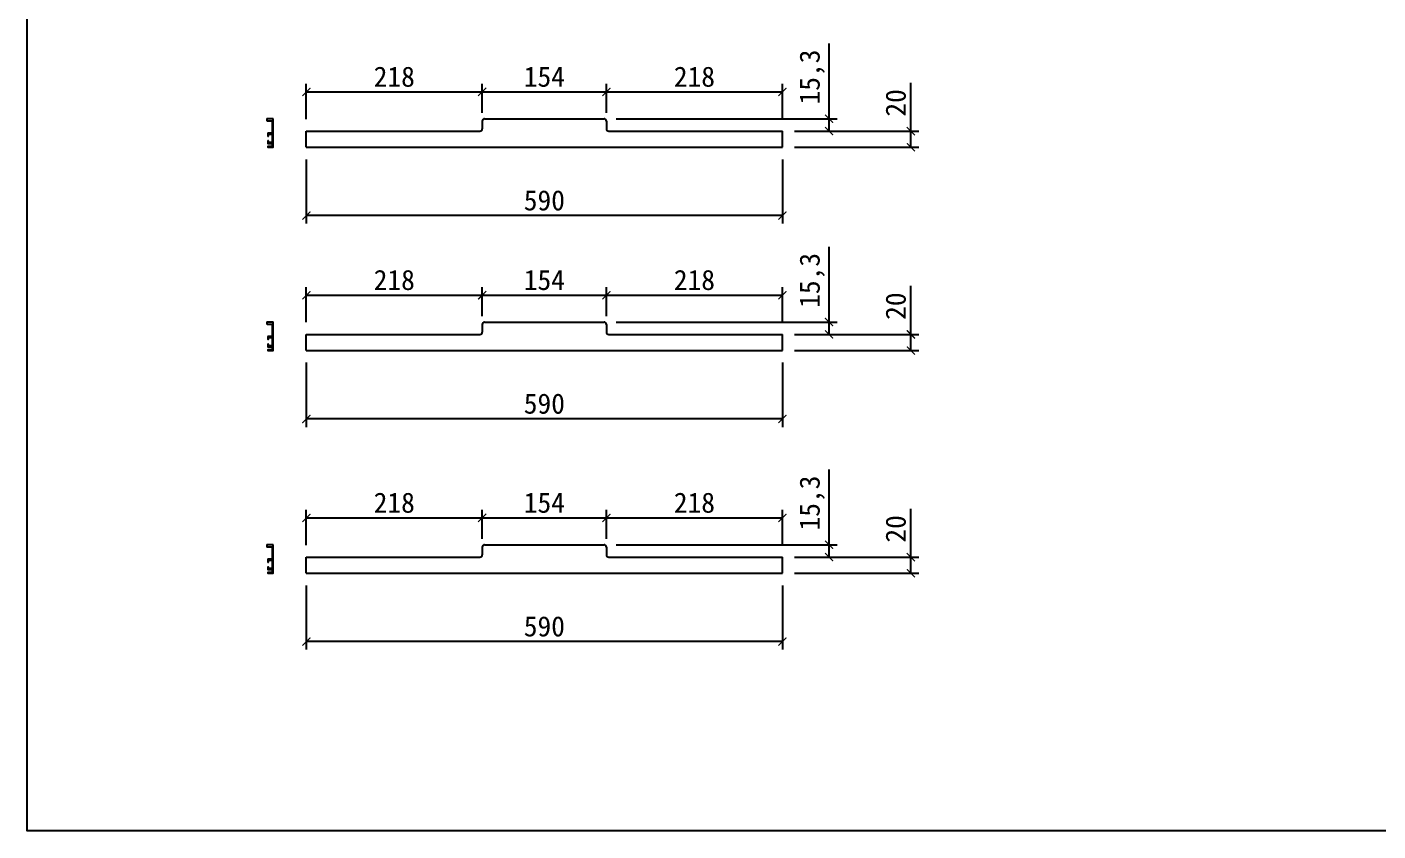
# Model space of a CAD drawing. Header units: millimetres. Extents: x -44117 to 256353, y -2095463 to 65325.
# Drawn here: x 112694 to 114368, y -90058 to -89062 of the extents above; entities that cross this region are included whole.
import ezdxf

# ---------------------------------------------------------------- set-up
doc = ezdxf.new("R2010")
doc.units = ezdxf.units.MM
doc.header["$LTSCALE"] = 10
doc.dimstyles.new('ISO-25', dxfattribs={"dimtxt": 2.5, "dimasz": 2.5, "dimexe": 1, "dimexo": 1, "dimtad": 1, "dimtxsty": 'Standard', "dimblk": 'ARCHTICK', "dimcen": 2.5, "dimadec": 0, "dimazin": 0, "dimtfac": 1, "dimtmove": 0, "dimatfit": 3, "dimfxl": 0, "dimarcsym": 0})

# ---------------------------------------------------------------- blocks, each defined once
blk = doc.blocks.new('_ArchTick')
at = {"color": 0, "linetype": 'ByBlock', "const_width": 0.15}
blk.add_lwpolyline([(-0.5, -0.5), (0.5, 0.5)], dxfattribs=at)
blk = doc.blocks.new('*D2566')
at = {"color": 0, "lineweight": -2}
for p, q in [((113257.9, -89163.5), (113257.9, -89132.2)), ((113257.9, -89142.2), (113411.9, -89142.2)), ((113411.9, -89163.5), (113411.9, -89132.2))]:
    blk.add_line(p, q, dxfattribs=at)
at = {"layer": 'Defpoints', "color": 0}
for p in [(113411.9, -89142.2), (113257.9, -89178.5), (113411.9, -89178.5)]:
    blk.add_point(p, dxfattribs=at)
at = {"color": 0, "lineweight": -2, "xscale": 10, "yscale": 10, "zscale": 10, "rotation": 180}
blk.add_blockref('_ArchTick', (113257.9, -89142.2), dxfattribs=at)
at = {"color": 0, "lineweight": -2, "xscale": 10, "yscale": 10, "zscale": 10}
blk.add_blockref('_ArchTick', (113411.9, -89142.2), dxfattribs=at)
at = {"color": 0, "insert": (113334.9, -89123.5), "char_height": 25, "attachment_point": 5}
blk.add_mtext('154', dxfattribs=at)
blk = doc.blocks.new('*D2567')
at = {"color": 0, "lineweight": -2}
for p, q in [((113039.9, -89225.8), (113039.9, -89305.4)), ((113629.9, -89225.8), (113629.9, -89305.4)), ((113629.9, -89295.4), (113039.9, -89295.4))]:
    blk.add_line(p, q, dxfattribs=at)
at = {"layer": 'Defpoints', "color": 0}
for p in [(113039.9, -89210.8), (113629.9, -89210.8), (113039.9, -89295.4)]:
    blk.add_point(p, dxfattribs=at)
at = {"color": 0, "lineweight": -2, "xscale": 10, "yscale": 10, "zscale": 10, "rotation": 180}
blk.add_blockref('_ArchTick', (113039.9, -89295.4), dxfattribs=at)
at = {"color": 0, "lineweight": -2, "xscale": 10, "yscale": 10, "zscale": 10}
blk.add_blockref('_ArchTick', (113629.9, -89295.4), dxfattribs=at)
at = {"color": 0, "insert": (113334.9, -89276.7), "char_height": 25, "attachment_point": 5}
blk.add_mtext('590', dxfattribs=at)
blk = doc.blocks.new('*D2568')
at = {"color": 0, "lineweight": -2}
for p, q in [((113687.7, -89175.5), (113687.7, -89082.1)), ((113423.9, -89175.5), (113697.7, -89175.5)), ((113687.7, -89190.8), (113687.7, -89175.5)), ((113644.9, -89190.8), (113697.7, -89190.8))]:
    blk.add_line(p, q, dxfattribs=at)
at = {"layer": 'Defpoints', "color": 0}
for p in [(113408.9, -89175.5), (113687.7, -89175.5), (113629.9, -89190.8)]:
    blk.add_point(p, dxfattribs=at)
at = {"color": 0, "lineweight": -2, "xscale": 10, "yscale": 10, "zscale": 10}
for p, rotation in [((113687.7, -89175.5), 90), ((113687.7, -89190.8), 270)]:
    blk.add_blockref('_ArchTick', p, dxfattribs=dict(at, rotation=rotation))
at = {"color": 0, "insert": (113666.9, -89123.8), "char_height": 25, "attachment_point": 5, "rotation": 90}
blk.add_mtext('15,3', dxfattribs=at)
blk = doc.blocks.new('*D2569')
at = {"color": 0, "lineweight": -2}
for p, q in [((113789.2, -89190.8), (113789.2, -89130.8)), ((113644.9, -89190.8), (113799.2, -89190.8)), ((113789.2, -89210.8), (113789.2, -89190.8)), ((113644.9, -89210.8), (113799.2, -89210.8))]:
    blk.add_line(p, q, dxfattribs=at)
at = {"layer": 'Defpoints', "color": 0}
for p in [(113629.9, -89190.8), (113789.2, -89190.8), (113629.9, -89210.8)]:
    blk.add_point(p, dxfattribs=at)
at = {"color": 0, "lineweight": -2, "xscale": 10, "yscale": 10, "zscale": 10}
for p, rotation in [((113789.2, -89190.8), 90), ((113789.2, -89210.8), 270)]:
    blk.add_blockref('_ArchTick', p, dxfattribs=dict(at, rotation=rotation))
at = {"color": 0, "insert": (113770.5, -89155.8), "char_height": 25, "attachment_point": 5, "rotation": 90}
blk.add_mtext('20', dxfattribs=at)
blk = doc.blocks.new('*D2570')
at = {"color": 0, "lineweight": -2}
for p, q in [((113039.9, -89175.8), (113039.9, -89132.2)), ((113039.9, -89142.2), (113257.9, -89142.2)), ((113257.9, -89168.1), (113257.9, -89132.2))]:
    blk.add_line(p, q, dxfattribs=at)
at = {"layer": 'Defpoints', "color": 0}
for p in [(113257.9, -89142.2), (113039.9, -89190.8), (113257.9, -89183.1)]:
    blk.add_point(p, dxfattribs=at)
at = {"color": 0, "lineweight": -2, "xscale": 10, "yscale": 10, "zscale": 10, "rotation": 180}
blk.add_blockref('_ArchTick', (113039.9, -89142.2), dxfattribs=at)
at = {"color": 0, "lineweight": -2, "xscale": 10, "yscale": 10, "zscale": 10}
blk.add_blockref('_ArchTick', (113257.9, -89142.2), dxfattribs=at)
at = {"color": 0, "insert": (113148.9, -89123.5), "char_height": 25, "attachment_point": 5}
blk.add_mtext('218', dxfattribs=at)
blk = doc.blocks.new('*D2571')
at = {"color": 0, "lineweight": -2}
for p, q in [((113411.9, -89168.1), (113411.9, -89132.2)), ((113411.9, -89142.2), (113629.9, -89142.2)), ((113629.9, -89175.8), (113629.9, -89132.2))]:
    blk.add_line(p, q, dxfattribs=at)
at = {"layer": 'Defpoints', "color": 0}
for p in [(113629.9, -89142.2), (113411.9, -89183.1), (113629.9, -89190.8)]:
    blk.add_point(p, dxfattribs=at)
at = {"color": 0, "lineweight": -2, "xscale": 10, "yscale": 10, "zscale": 10, "rotation": 180}
blk.add_blockref('_ArchTick', (113411.9, -89142.2), dxfattribs=at)
at = {"color": 0, "lineweight": -2, "xscale": 10, "yscale": 10, "zscale": 10}
blk.add_blockref('_ArchTick', (113629.9, -89142.2), dxfattribs=at)
at = {"color": 0, "insert": (113520.9, -89123.5), "char_height": 25, "attachment_point": 5}
blk.add_mtext('218', dxfattribs=at)
blk = doc.blocks.new('*D2572')
at = {"color": 0, "lineweight": -2}
for p, q in [((113257.9, -89415.3), (113257.9, -89384.1)), ((113411.9, -89415.3), (113411.9, -89384.1)), ((113257.9, -89394.1), (113411.9, -89394.1))]:
    blk.add_line(p, q, dxfattribs=at)
at = {"layer": 'Defpoints', "color": 0}
for p in [(113411.9, -89394.1), (113257.9, -89430.3), (113411.9, -89430.3)]:
    blk.add_point(p, dxfattribs=at)
at = {"color": 0, "lineweight": -2, "xscale": 10, "yscale": 10, "zscale": 10, "rotation": 180}
blk.add_blockref('_ArchTick', (113257.9, -89394.1), dxfattribs=at)
at = {"color": 0, "lineweight": -2, "xscale": 10, "yscale": 10, "zscale": 10}
blk.add_blockref('_ArchTick', (113411.9, -89394.1), dxfattribs=at)
at = {"color": 0, "insert": (113334.9, -89375.3), "char_height": 25, "attachment_point": 5}
blk.add_mtext('154', dxfattribs=at)
blk = doc.blocks.new('*D2573')
at = {"color": 0, "lineweight": -2}
for p, q in [((113039.9, -89477.6), (113039.9, -89557.3)), ((113629.9, -89477.6), (113629.9, -89557.3)), ((113629.9, -89547.3), (113039.9, -89547.3))]:
    blk.add_line(p, q, dxfattribs=at)
at = {"layer": 'Defpoints', "color": 0}
for p in [(113039.9, -89462.6), (113629.9, -89462.6), (113039.9, -89547.3)]:
    blk.add_point(p, dxfattribs=at)
at = {"color": 0, "lineweight": -2, "xscale": 10, "yscale": 10, "zscale": 10, "rotation": 180}
blk.add_blockref('_ArchTick', (113039.9, -89547.3), dxfattribs=at)
at = {"color": 0, "lineweight": -2, "xscale": 10, "yscale": 10, "zscale": 10}
blk.add_blockref('_ArchTick', (113629.9, -89547.3), dxfattribs=at)
at = {"color": 0, "insert": (113334.9, -89528.5), "char_height": 25, "attachment_point": 5}
blk.add_mtext('590', dxfattribs=at)
blk = doc.blocks.new('*D2574')
at = {"color": 0, "lineweight": -2}
for p, q in [((113687.7, -89427.3), (113687.7, -89334)), ((113423.9, -89427.3), (113697.7, -89427.3)), ((113644.9, -89442.6), (113697.7, -89442.6)), ((113687.7, -89442.6), (113687.7, -89427.3))]:
    blk.add_line(p, q, dxfattribs=at)
at = {"layer": 'Defpoints', "color": 0}
for p in [(113408.9, -89427.3), (113629.9, -89442.6), (113687.7, -89427.3)]:
    blk.add_point(p, dxfattribs=at)
at = {"color": 0, "lineweight": -2, "xscale": 10, "yscale": 10, "zscale": 10}
for p, rotation in [((113687.7, -89427.3), 90), ((113687.7, -89442.6), 270)]:
    blk.add_blockref('_ArchTick', p, dxfattribs=dict(at, rotation=rotation))
at = {"color": 0, "insert": (113666.9, -89375.7), "char_height": 25, "attachment_point": 5, "rotation": 90}
blk.add_mtext('15,3', dxfattribs=at)
blk = doc.blocks.new('*D2575')
at = {"color": 0, "lineweight": -2}
for p, q in [((113789.2, -89442.6), (113789.2, -89382.6)), ((113644.9, -89442.6), (113799.2, -89442.6)), ((113789.2, -89462.6), (113789.2, -89442.6)), ((113644.9, -89462.6), (113799.2, -89462.6))]:
    blk.add_line(p, q, dxfattribs=at)
at = {"layer": 'Defpoints', "color": 0}
for p in [(113629.9, -89442.6), (113789.2, -89442.6), (113629.9, -89462.6)]:
    blk.add_point(p, dxfattribs=at)
at = {"color": 0, "lineweight": -2, "xscale": 10, "yscale": 10, "zscale": 10}
for p, rotation in [((113789.2, -89442.6), 90), ((113789.2, -89462.6), 270)]:
    blk.add_blockref('_ArchTick', p, dxfattribs=dict(at, rotation=rotation))
at = {"color": 0, "insert": (113770.5, -89407.6), "char_height": 25, "attachment_point": 5, "rotation": 90}
blk.add_mtext('20', dxfattribs=at)
blk = doc.blocks.new('*D2576')
at = {"color": 0, "lineweight": -2}
for p, q in [((113039.9, -89427.6), (113039.9, -89384.1)), ((113257.9, -89420), (113257.9, -89384.1)), ((113039.9, -89394.1), (113257.9, -89394.1))]:
    blk.add_line(p, q, dxfattribs=at)
at = {"layer": 'Defpoints', "color": 0}
for p in [(113257.9, -89394.1), (113039.9, -89442.6), (113257.9, -89435)]:
    blk.add_point(p, dxfattribs=at)
at = {"color": 0, "lineweight": -2, "xscale": 10, "yscale": 10, "zscale": 10, "rotation": 180}
blk.add_blockref('_ArchTick', (113039.9, -89394.1), dxfattribs=at)
at = {"color": 0, "lineweight": -2, "xscale": 10, "yscale": 10, "zscale": 10}
blk.add_blockref('_ArchTick', (113257.9, -89394.1), dxfattribs=at)
at = {"color": 0, "insert": (113148.9, -89375.3), "char_height": 25, "attachment_point": 5}
blk.add_mtext('218', dxfattribs=at)
blk = doc.blocks.new('*D2577')
at = {"color": 0, "lineweight": -2}
for p, q in [((113411.9, -89420), (113411.9, -89384.1)), ((113629.9, -89427.6), (113629.9, -89384.1)), ((113411.9, -89394.1), (113629.9, -89394.1))]:
    blk.add_line(p, q, dxfattribs=at)
at = {"layer": 'Defpoints', "color": 0}
for p in [(113629.9, -89394.1), (113411.9, -89435), (113629.9, -89442.6)]:
    blk.add_point(p, dxfattribs=at)
at = {"color": 0, "lineweight": -2, "xscale": 10, "yscale": 10, "zscale": 10, "rotation": 180}
blk.add_blockref('_ArchTick', (113411.9, -89394.1), dxfattribs=at)
at = {"color": 0, "lineweight": -2, "xscale": 10, "yscale": 10, "zscale": 10}
blk.add_blockref('_ArchTick', (113629.9, -89394.1), dxfattribs=at)
at = {"color": 0, "insert": (113520.9, -89375.3), "char_height": 25, "attachment_point": 5}
blk.add_mtext('218', dxfattribs=at)
blk = doc.blocks.new('*D2578')
at = {"color": 0, "lineweight": -2}
for p, q in [((113257.9, -89691.2), (113257.9, -89659.9)), ((113411.9, -89691.2), (113411.9, -89659.9)), ((113257.9, -89669.9), (113411.9, -89669.9))]:
    blk.add_line(p, q, dxfattribs=at)
at = {"layer": 'Defpoints', "color": 0}
for p in [(113411.9, -89669.9), (113257.9, -89706.2), (113411.9, -89706.2)]:
    blk.add_point(p, dxfattribs=at)
at = {"color": 0, "lineweight": -2, "xscale": 10, "yscale": 10, "zscale": 10, "rotation": 180}
blk.add_blockref('_ArchTick', (113257.9, -89669.9), dxfattribs=at)
at = {"color": 0, "lineweight": -2, "xscale": 10, "yscale": 10, "zscale": 10}
blk.add_blockref('_ArchTick', (113411.9, -89669.9), dxfattribs=at)
at = {"color": 0, "insert": (113334.9, -89651.2), "char_height": 25, "attachment_point": 5}
blk.add_mtext('154', dxfattribs=at)
blk = doc.blocks.new('*D2579')
at = {"color": 0, "lineweight": -2}
for p, q in [((113039.9, -89753.5), (113039.9, -89833.1)), ((113629.9, -89753.5), (113629.9, -89833.1)), ((113629.9, -89823.1), (113039.9, -89823.1))]:
    blk.add_line(p, q, dxfattribs=at)
at = {"layer": 'Defpoints', "color": 0}
for p in [(113039.9, -89738.5), (113629.9, -89738.5), (113039.9, -89823.1)]:
    blk.add_point(p, dxfattribs=at)
at = {"color": 0, "lineweight": -2, "xscale": 10, "yscale": 10, "zscale": 10, "rotation": 180}
blk.add_blockref('_ArchTick', (113039.9, -89823.1), dxfattribs=at)
at = {"color": 0, "lineweight": -2, "xscale": 10, "yscale": 10, "zscale": 10}
blk.add_blockref('_ArchTick', (113629.9, -89823.1), dxfattribs=at)
at = {"color": 0, "insert": (113334.9, -89804.4), "char_height": 25, "attachment_point": 5}
blk.add_mtext('590', dxfattribs=at)
blk = doc.blocks.new('*D2580')
at = {"color": 0, "lineweight": -2}
for p, q in [((113687.7, -89703.2), (113687.7, -89609.8)), ((113423.9, -89703.2), (113697.7, -89703.2)), ((113687.7, -89718.5), (113687.7, -89703.2)), ((113644.9, -89718.5), (113697.7, -89718.5))]:
    blk.add_line(p, q, dxfattribs=at)
at = {"layer": 'Defpoints', "color": 0}
for p in [(113408.9, -89703.2), (113687.7, -89703.2), (113629.9, -89718.5)]:
    blk.add_point(p, dxfattribs=at)
at = {"color": 0, "lineweight": -2, "xscale": 10, "yscale": 10, "zscale": 10}
for p, rotation in [((113687.7, -89703.2), 90), ((113687.7, -89718.5), 270)]:
    blk.add_blockref('_ArchTick', p, dxfattribs=dict(at, rotation=rotation))
at = {"color": 0, "insert": (113666.9, -89651.5), "char_height": 25, "attachment_point": 5, "rotation": 90}
blk.add_mtext('15,3', dxfattribs=at)
blk = doc.blocks.new('*D2581')
at = {"color": 0, "lineweight": -2}
for p, q in [((113789.2, -89718.5), (113789.2, -89658.5)), ((113644.9, -89718.5), (113799.2, -89718.5)), ((113789.2, -89738.5), (113789.2, -89718.5)), ((113644.9, -89738.5), (113799.2, -89738.5))]:
    blk.add_line(p, q, dxfattribs=at)
at = {"layer": 'Defpoints', "color": 0}
for p in [(113629.9, -89718.5), (113789.2, -89718.5), (113629.9, -89738.5)]:
    blk.add_point(p, dxfattribs=at)
at = {"color": 0, "lineweight": -2, "xscale": 10, "yscale": 10, "zscale": 10}
for p, rotation in [((113789.2, -89718.5), 90), ((113789.2, -89738.5), 270)]:
    blk.add_blockref('_ArchTick', p, dxfattribs=dict(at, rotation=rotation))
at = {"color": 0, "insert": (113770.5, -89683.5), "char_height": 25, "attachment_point": 5, "rotation": 90}
blk.add_mtext('20', dxfattribs=at)
blk = doc.blocks.new('*D2582')
at = {"color": 0, "lineweight": -2}
for p, q in [((113039.9, -89703.5), (113039.9, -89659.9)), ((113257.9, -89695.8), (113257.9, -89659.9)), ((113039.9, -89669.9), (113257.9, -89669.9))]:
    blk.add_line(p, q, dxfattribs=at)
at = {"layer": 'Defpoints', "color": 0}
for p in [(113257.9, -89669.9), (113257.9, -89710.8), (113039.9, -89718.5)]:
    blk.add_point(p, dxfattribs=at)
at = {"color": 0, "lineweight": -2, "xscale": 10, "yscale": 10, "zscale": 10, "rotation": 180}
blk.add_blockref('_ArchTick', (113039.9, -89669.9), dxfattribs=at)
at = {"color": 0, "lineweight": -2, "xscale": 10, "yscale": 10, "zscale": 10}
blk.add_blockref('_ArchTick', (113257.9, -89669.9), dxfattribs=at)
at = {"color": 0, "insert": (113148.9, -89651.2), "char_height": 25, "attachment_point": 5}
blk.add_mtext('218', dxfattribs=at)
blk = doc.blocks.new('*D2583')
at = {"color": 0, "lineweight": -2}
for p, q in [((113411.9, -89695.8), (113411.9, -89659.9)), ((113629.9, -89703.5), (113629.9, -89659.9)), ((113411.9, -89669.9), (113629.9, -89669.9))]:
    blk.add_line(p, q, dxfattribs=at)
at = {"layer": 'Defpoints', "color": 0}
for p in [(113629.9, -89669.9), (113411.9, -89710.8), (113629.9, -89718.5)]:
    blk.add_point(p, dxfattribs=at)
at = {"color": 0, "lineweight": -2, "xscale": 10, "yscale": 10, "zscale": 10, "rotation": 180}
blk.add_blockref('_ArchTick', (113411.9, -89669.9), dxfattribs=at)
at = {"color": 0, "lineweight": -2, "xscale": 10, "yscale": 10, "zscale": 10}
blk.add_blockref('_ArchTick', (113629.9, -89669.9), dxfattribs=at)
at = {"color": 0, "insert": (113520.9, -89651.2), "char_height": 25, "attachment_point": 5}
blk.add_mtext('218', dxfattribs=at)

msp = doc.modelspace()

# ---------------------------------------------------------------- linework, layer by layer
for p, q in [((113260.88244, -89175.46786), (113408.88244, -89175.46786)), ((113039.88244, -89210.76786), (113039.88244, -89190.76786)), ((113039.88244, -89190.76786), (113254.88244, -89190.76786)), ((113257.88244, -89178.46786), (113257.88244, -89187.76786)), ((113411.88244, -89178.46786), (113411.88244, -89187.76786)), ((113414.88244, -89190.76786), (113629.88244, -89190.76786)), ((113629.88244, -89210.76786), (113629.88244, -89190.76786)), ((113039.88244, -89210.76786), (113629.88244, -89210.76786)), ((113039.88244, -89462.63108), (113039.88244, -89442.63108)), ((113039.88244, -89442.63108), (113254.88244, -89442.63108)), ((113257.88244, -89430.33108), (113257.88244, -89439.63108)), ((113260.88244, -89427.33108), (113408.88244, -89427.33108)), ((113411.88244, -89430.33108), (113411.88244, -89439.63108)), ((113414.88244, -89442.63108), (113629.88244, -89442.63108)), ((113629.88244, -89462.63108), (113629.88244, -89442.63108)), ((113039.88244, -89462.63108), (113629.88244, -89462.63108)), ((113257.88244, -89706.18126), (113257.88244, -89715.48126)), ((113260.88244, -89703.18126), (113408.88244, -89703.18126)), ((113411.88244, -89706.18126), (113411.88244, -89715.48126)), ((113039.88244, -89738.48126), (113039.88244, -89718.48126)), ((113039.88244, -89718.48126), (113254.88244, -89718.48126)), ((113414.88244, -89718.48126), (113629.88244, -89718.48126)), ((113629.88244, -89738.48126), (113629.88244, -89718.48126)), ((113039.88244, -89738.48126), (113629.88244, -89738.48126))]:
    msp.add_line(p, q)
msp.add_lwpolyline([(112693.72872, -85726.48233), (116042.43804, -85726.48233), (116042.43804, -90057.69806), (112693.72872, -90057.69806)], close=True)
for points in [[(112992.49023, -89210.76786), (112998.59099, -89210.76786, 0.4142135624), (112998.89099, -89210.46786), (112998.89099, -89175.96786, 0.4142135624), (112998.39099, -89175.46786), (112991.39099, -89175.46786, 0.4142135624), (112990.89099, -89175.96786), (112990.89099, -89177.46786, 0.4142135624), (112991.39099, -89177.96786), (112996.99099, -89177.96786, -0.4142135624), (112997.49099, -89178.46786), (112997.49099, -89193.46786), (112992.29099, -89193.46786, 0.4142135624), (112991.99099, -89193.76786), (112991.99099, -89196.36786, 0.4142135624), (112992.49099, -89196.86786), (112992.69099, -89196.86786, 0.4142135624), (112993.19099, -89196.36786), (112993.19099, -89194.66786), (112997.69099, -89194.66786), (112997.69099, -89204.86786), (112993.19099, -89204.86786), (112993.19099, -89203.46786, 0.4142135624), (112992.69099, -89202.96786), (112992.49099, -89202.96786, 0.4142135624), (112991.99099, -89203.46786), (112991.99099, -89205.76786, 0.4142135624), (112992.29099, -89206.06786), (112997.69099, -89206.06786), (112997.69099, -89209.76786), (112992.29118, -89209.76786, 0.4142135624), (112991.99099, -89210.06805), (112991.99099, -89210.26818, 0.4151036141), (112992.49131, -89210.76786)], [(112992.49023, -89462.63108), (112998.59099, -89462.63108, 0.4142135624), (112998.89099, -89462.33108), (112998.89099, -89427.83108, 0.4142135624), (112998.39099, -89427.33108), (112991.39099, -89427.33108, 0.4142135624), (112990.89099, -89427.83108), (112990.89099, -89429.33108, 0.4142135624), (112991.39099, -89429.83108), (112996.99099, -89429.83108, -0.4142135624), (112997.49099, -89430.33108), (112997.49099, -89445.33108), (112992.29099, -89445.33108, 0.4142135624), (112991.99099, -89445.63108), (112991.99099, -89448.23108, 0.4142135624), (112992.49099, -89448.73108), (112992.69099, -89448.73108, 0.4142135624), (112993.19099, -89448.23108), (112993.19099, -89446.53108), (112997.69099, -89446.53108), (112997.69099, -89456.73108), (112993.19099, -89456.73108), (112993.19099, -89455.33108, 0.4142135624), (112992.69099, -89454.83108), (112992.49099, -89454.83108, 0.4142135624), (112991.99099, -89455.33108), (112991.99099, -89457.63108, 0.4142135624), (112992.29099, -89457.93108), (112997.69099, -89457.93108), (112997.69099, -89461.63108), (112992.29118, -89461.63108, 0.4142135624), (112991.99099, -89461.93127), (112991.99099, -89462.13139, 0.4151036141), (112992.49131, -89462.63108)], [(112992.49023, -89738.48126), (112998.59099, -89738.48126, 0.4142135624), (112998.89099, -89738.18126), (112998.89099, -89703.68126, 0.4142135624), (112998.39099, -89703.18126), (112991.39099, -89703.18126, 0.4142135624), (112990.89099, -89703.68126), (112990.89099, -89705.18126, 0.4142135624), (112991.39099, -89705.68126), (112996.99099, -89705.68126, -0.4142135624), (112997.49099, -89706.18126), (112997.49099, -89721.18126), (112992.29099, -89721.18126, 0.4142135624), (112991.99099, -89721.48126), (112991.99099, -89724.08126, 0.4142135624), (112992.49099, -89724.58126), (112992.69099, -89724.58126, 0.4142135624), (112993.19099, -89724.08126), (112993.19099, -89722.38126), (112997.69099, -89722.38126), (112997.69099, -89732.58126), (112993.19099, -89732.58126), (112993.19099, -89731.18126, 0.4142135624), (112992.69099, -89730.68126), (112992.49099, -89730.68126, 0.4142135624), (112991.99099, -89731.18126), (112991.99099, -89733.48126, 0.4142135624), (112992.29099, -89733.78126), (112997.69099, -89733.78126), (112997.69099, -89737.48126), (112992.29118, -89737.48126, 0.4142135624), (112991.99099, -89737.78145), (112991.99099, -89737.98158, 0.4151036141), (112992.49131, -89738.48126)]]:
    msp.add_lwpolyline(points, format="xyb")
for centre, start, end in [((113260.88244, -89178.46786), 90, 180), ((113408.88244, -89178.46786), 360, 90), ((113254.88244, -89187.76786), 270, 0), ((113414.88244, -89187.76786), 180, 270), ((113254.88244, -89439.63108), 270, 0), ((113260.88244, -89430.33108), 90, 180), ((113408.88244, -89430.33108), 360, 90), ((113414.88244, -89439.63108), 180, 270), ((113260.88244, -89706.18126), 90, 180), ((113408.88244, -89706.18126), 360, 90), ((113254.88244, -89715.48126), 270, 0), ((113414.88244, -89715.48126), 180, 270)]:
    msp.add_arc(centre, 3, start, end)

# ---------------------------------------------------------------- dimensions: what is measured, and where the dimension line sits
for base, p1, p2, picture, middle in [((113687.68875, -89175.46786), (113629.88244, -89190.76786), (113408.88244, -89175.46786), '*D2568', (113666.85541, -89123.8012)), ((113789.21296, -89190.76786), (113629.88244, -89210.76786), (113629.88244, -89190.76786), '*D2569', (113770.46296, -89155.76786)), ((113687.68875, -89427.33108), (113629.88244, -89442.63108), (113408.88244, -89427.33108), '*D2574', (113666.85541, -89375.66441)), ((113789.21296, -89442.63108), (113629.88244, -89462.63108), (113629.88244, -89442.63108), '*D2575', (113770.46296, -89407.63108)), ((113687.68875, -89703.18126), (113629.88244, -89718.48126), (113408.88244, -89703.18126), '*D2580', (113666.85541, -89651.5146)), ((113789.21296, -89718.48126), (113629.88244, -89738.48126), (113629.88244, -89718.48126), '*D2581', (113770.46296, -89683.48126))]:
    dim = msp.add_linear_dim(base=base, p1=p1, p2=p2, angle=90, dimstyle='ISO-25', override={"dimscale": 10, "dimasz": 1, "dimexo": 1.5})
    dim.commit()
    dim.dimension.update_dxf_attribs({"geometry": picture, "text_midpoint": middle})
for base, p1, p2, picture, middle in [((113257.88244, -89142.2108), (113039.88244, -89190.76786), (113257.88244, -89183.11786), '*D2570', (113148.88244, -89123.4608)), ((113411.88244, -89142.2108), (113257.88244, -89178.46786), (113411.88244, -89178.46786), '*D2566', (113334.88244, -89123.4608)), ((113629.88244, -89142.2108), (113411.88244, -89183.11786), (113629.88244, -89190.76786), '*D2571', (113520.88244, -89123.4608)), ((113039.88244, -89295.42018), (113629.88244, -89210.76786), (113039.88244, -89210.76786), '*D2567', (113334.88244, -89276.67018)), ((113257.88244, -89394.07401), (113039.88244, -89442.63108), (113257.88244, -89434.98108), '*D2576', (113148.88244, -89375.32401)), ((113411.88244, -89394.07401), (113257.88244, -89430.33108), (113411.88244, -89430.33108), '*D2572', (113334.88244, -89375.32401)), ((113629.88244, -89394.07401), (113411.88244, -89434.98108), (113629.88244, -89442.63108), '*D2577', (113520.88244, -89375.32401)), ((113039.88244, -89547.2834), (113629.88244, -89462.63108), (113039.88244, -89462.63108), '*D2573', (113334.88244, -89528.5334)), ((113257.88244, -89669.9242), (113039.88244, -89718.48126), (113257.88244, -89710.83126), '*D2582', (113148.88244, -89651.1742)), ((113411.88244, -89669.9242), (113257.88244, -89706.18126), (113411.88244, -89706.18126), '*D2578', (113334.88244, -89651.1742)), ((113629.88244, -89669.9242), (113411.88244, -89710.83126), (113629.88244, -89718.48126), '*D2583', (113520.88244, -89651.1742)), ((113039.88244, -89823.13358), (113629.88244, -89738.48126), (113039.88244, -89738.48126), '*D2579', (113334.88244, -89804.38358))]:
    dim = msp.add_linear_dim(base=base, p1=p1, p2=p2, dimstyle='ISO-25', override={"dimscale": 10, "dimasz": 1, "dimexo": 1.5})
    dim.commit()
    dim.dimension.update_dxf_attribs({"geometry": picture, "text_midpoint": middle})

doc.saveas('drawing.dxf')
